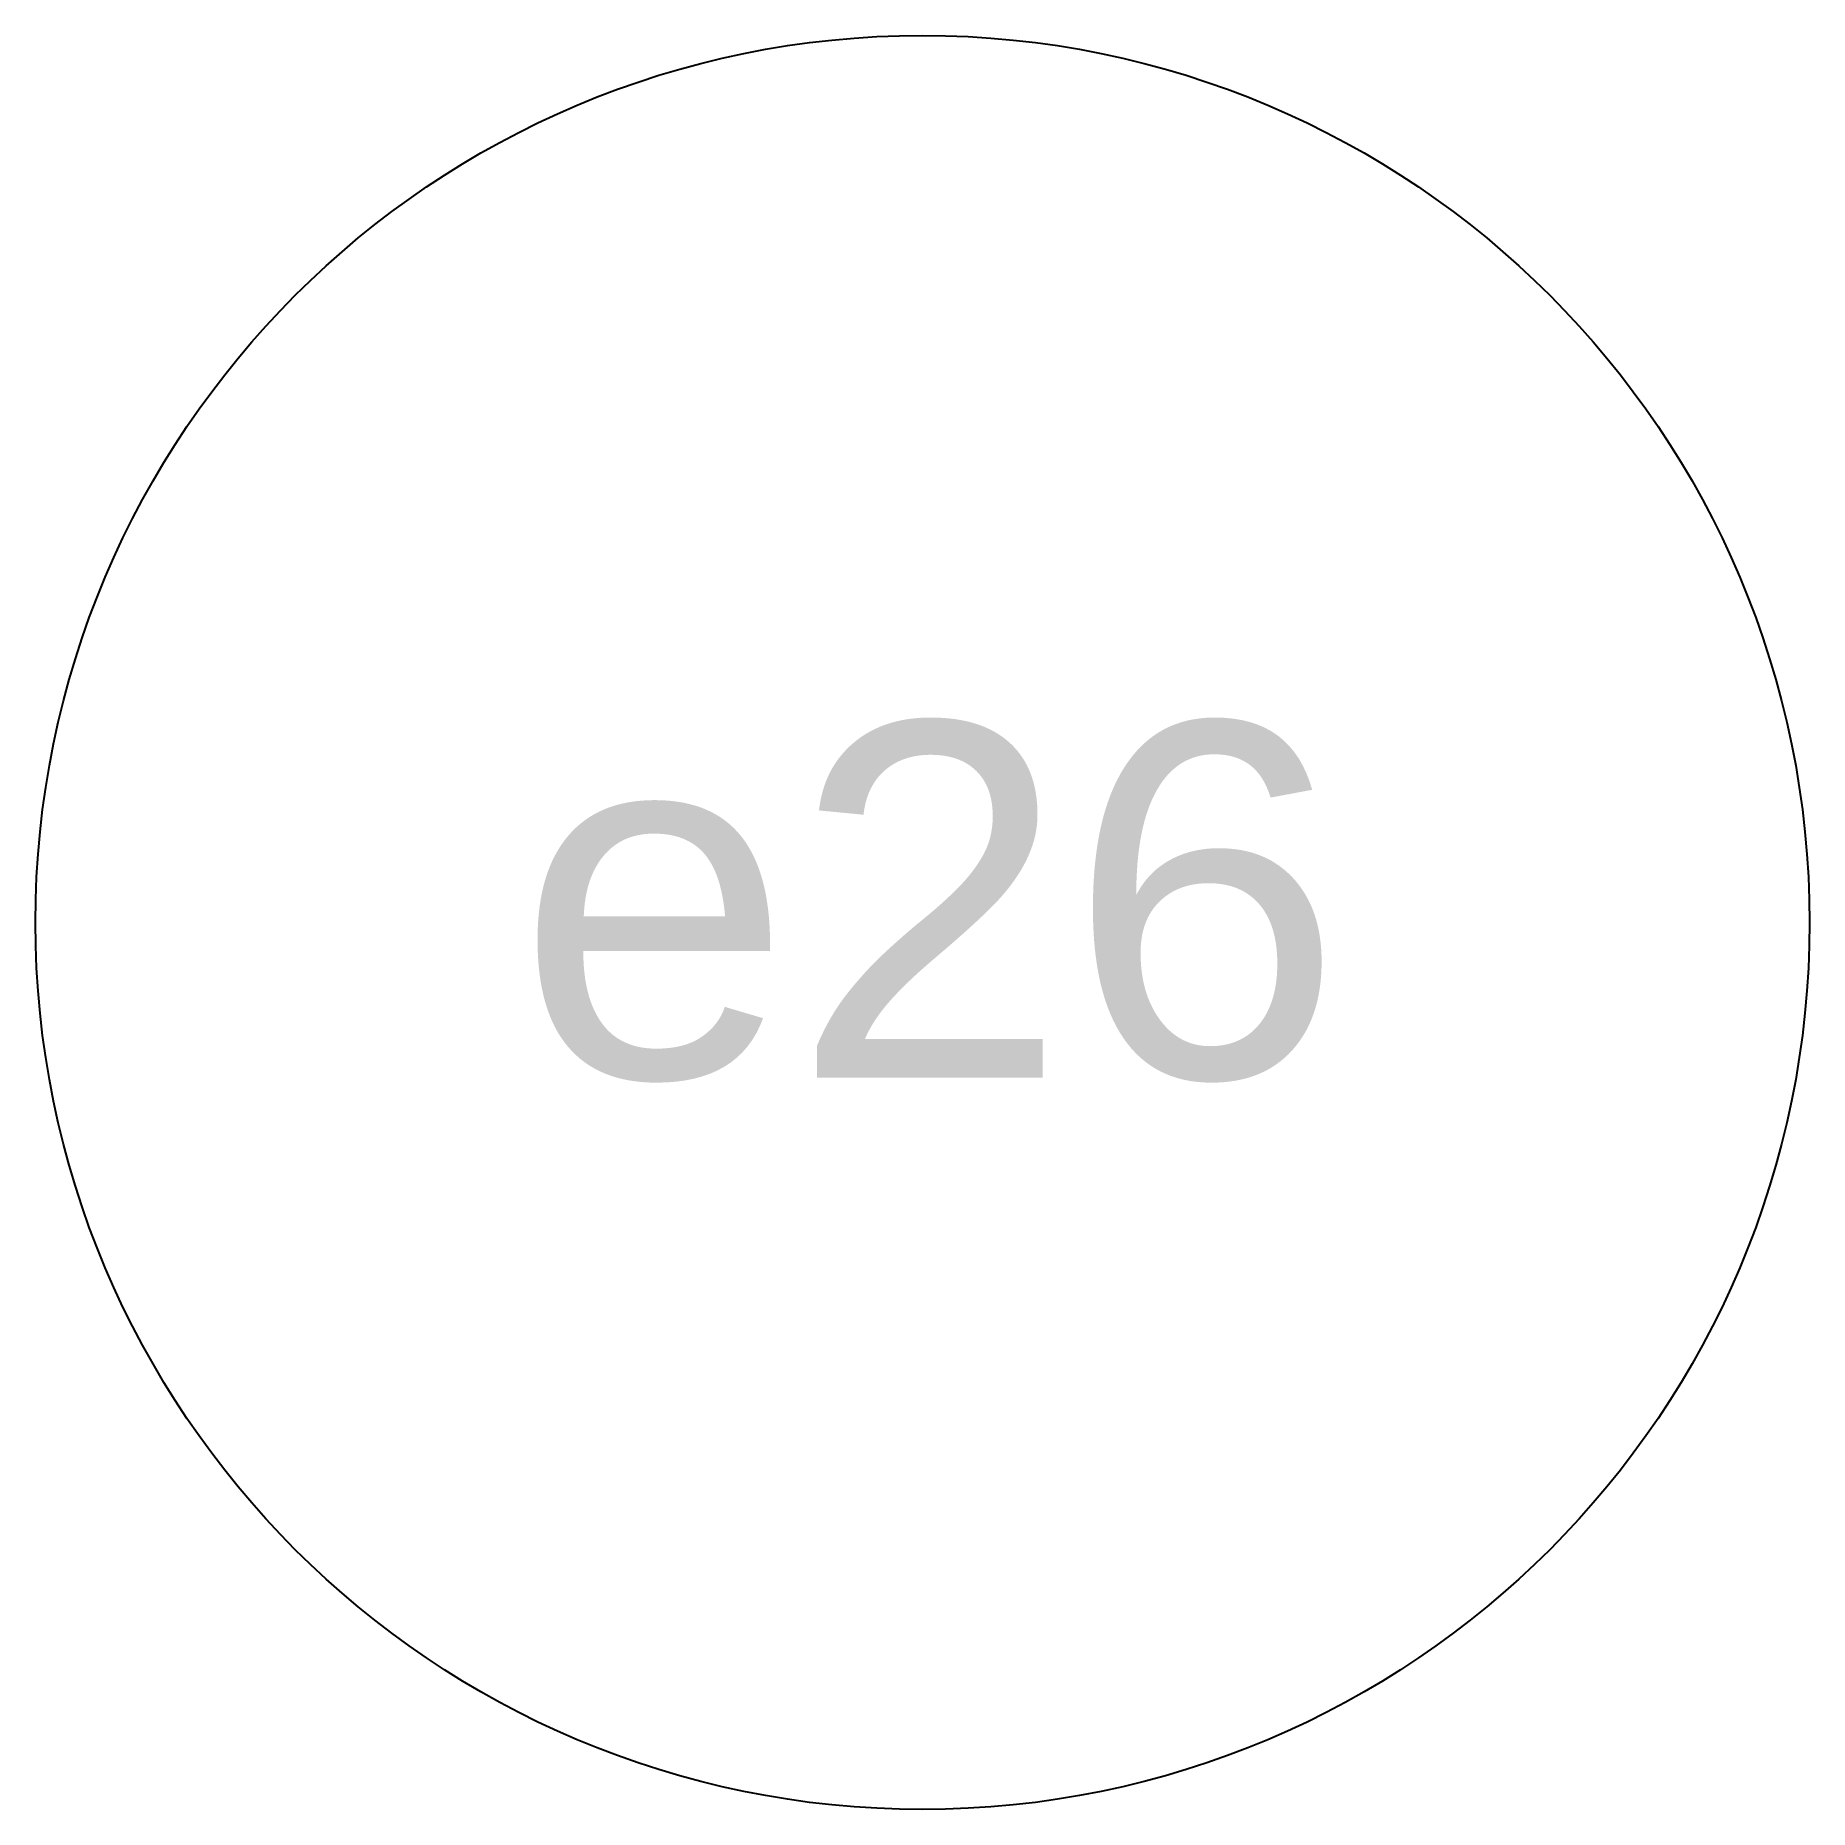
# Model space of a CAD drawing. Header units: inches. Extents: x 45.3 to 60.3, y 437.5 to 452.5.
import ezdxf

# ---------------------------------------------------------------- set-up
doc = ezdxf.new("R2010")
doc.units = ezdxf.units.IN
doc.header["$MEASUREMENT"] = 0
doc.layers.get('0').update_dxf_attribs({"color": 1, "lineweight": 9})
doc.styles.get("Standard").update_dxf_attribs({"font": 'Arial.ttf'})

msp = doc.modelspace()

# ---------------------------------------------------------------- linework, layer by layer
at = {"lineweight": -3}
msp.add_circle((52.822, 445.04), 7.5, dxfattribs=at)

# ---------------------------------------------------------------- texts
at = {"lineweight": 5, "insert": (49.389, 446.728), "char_height": 3, "attachment_point": 1}
msp.add_mtext_dynamic_manual_height_columns('e26', width=7.70641, gutter_width=15, heights=[0], dxfattribs=at)

doc.saveas('drawing.dxf')
